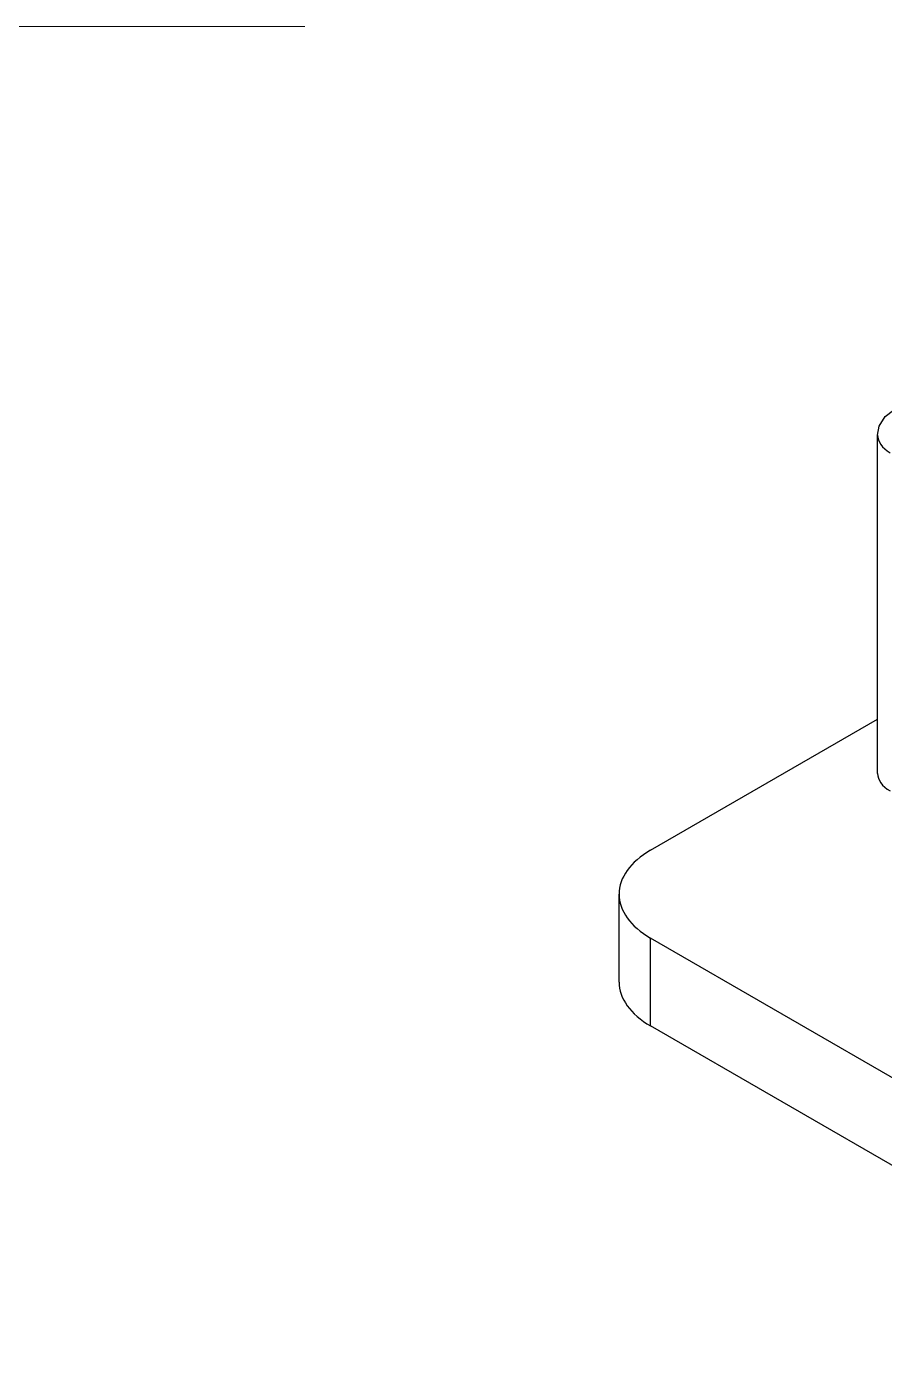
# Model space of a CAD drawing. Header units: millimetres. Extents: x -105 to 105, y -148 to 148.
# Drawn here: x 32.01 to 47.96, y -74.34 to -49.64 of the extents above; entities that cross this region are included whole.
import ezdxf

# ---------------------------------------------------------------- set-up
doc = ezdxf.new("R2010")
doc.units = ezdxf.units.MM
doc.layers.get('0').update_dxf_attribs({"lineweight": 18})
doc.layers.add('尺寸线层', color=3, linetype='Continuous', lineweight=18)

msp = doc.modelspace()

# ---------------------------------------------------------------- linework, layer by layer
at = {"color": 7, "lineweight": 30, "ltscale": 0.157175}
msp.add_line((47.835, -63.517), (47.835, -57.23), dxfattribs=at)
at = {"color": 7, "lineweight": 30, "ltscale": 0.121834}
msp.add_line((43.614, -64.946), (47.835, -62.509), dxfattribs=at)
at = {"color": 7, "lineweight": 30, "ltscale": 0.040825}
for p, q in [((43.028, -67.395), (43.028, -65.762)), ((43.614, -68.212), (43.614, -66.579))]:
    msp.add_line(p, q, dxfattribs=at)
at = {"color": 7, "lineweight": 30, "ltscale": 0.306186}
for p, q in [((54.221, -72.703), (43.614, -66.579)), ((54.221, -74.336), (43.614, -68.212))]:
    msp.add_line(p, q, dxfattribs=at)
at = {"color": 7, "lineweight": 30}
msp.add_lwpolyline([(47.835, -57.23), (47.865, -57.063), (47.978, -56.886), (48.131, -56.766)], dxfattribs=at)
for centre, major_axis, start_param, end_param in [((48.635, -57.23), (0.8, 0), 3.141593, 3.926991), ((48.635, -63.517), (0.8, 0), 3.141593, 3.926991), ((45.028, -65.762), (2, 0), 2.356194, 3.141593), ((45.028, -65.762), (2, 0), 3.141593, 3.926991), ((45.028, -67.395), (2, 0), 3.141593, 3.926991)]:
    msp.add_ellipse(centre, major_axis=major_axis, ratio=0.57735, start_param=start_param, end_param=end_param, dxfattribs=at)
at = {"layer": '尺寸线层', "color": 7, "linetype": 'Continuous'}
msp.add_line((-16.925, -49.637), (37.183, -49.637), dxfattribs=at)

doc.saveas('drawing.dxf')
